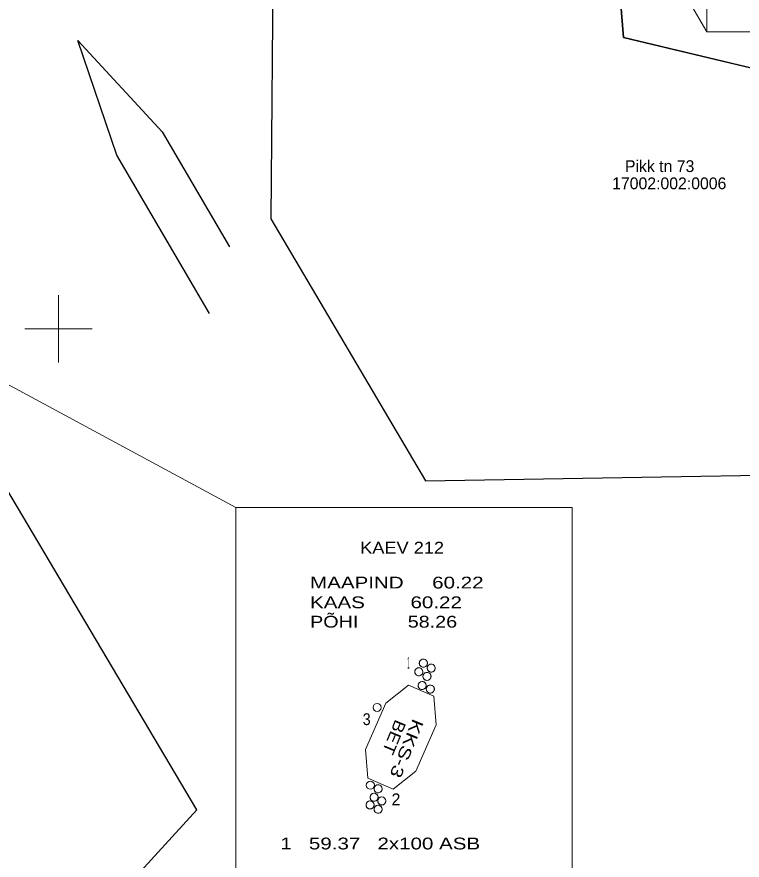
# Model space of a CAD drawing. Extents: x 641153 to 657566, y 6456701 to 6475528.
# Drawn here: x 641547.53 to 641590.51, y 6457268.5 to 6457318.49 of the extents above; entities that cross this region are included whole.
import ezdxf

# ---------------------------------------------------------------- set-up
doc = ezdxf.new("R2010")
doc.units = 0
doc.header["$LTSCALE"] = 0.28
for name, color, linetype, lineweight in [('30', 7, 'Continuous', 25), ('40', 7, 'Continuous', 25), ('61', 7, 'Continuous', 13), ('63', 7, 'Continuous', 13)]:
    doc.layers.add(name, color=color, linetype=linetype, lineweight=lineweight)
doc.layers.add('58', color=7, linetype='Continuous')

msp = doc.modelspace()

# ---------------------------------------------------------------- linework, layer by layer
at = {"layer": '30'}
msp.add_lwpolyline([(641558.95, 6457300.9), (641553.46, 6457310.3), (641551.15, 6457317.08), (641556.15, 6457311.68), (641560.14, 6457304.85)], dxfattribs=at)
at = {"layer": '40'}
for points in [[(641604.8, 6457380.02), (641585.53, 6457349.32), (641582.99, 6457323.4), (641583.49, 6457317.27), (641599.49, 6457313.45), (641622.66, 6457305.43), (641618.56, 6457371.12)], [(641562.58, 6457306.51), (641571.74, 6457290.99), (641641.72, 6457292.17), (641640.73, 6457299.28), (641622.66, 6457305.43), (641599.5, 6457313.43), (641583.49, 6457317.27), (641582.99, 6457323.4), (641562.72, 6457323.01)], [(641503.96, 6457239.83), (641527.33, 6457225.34), (641538.39, 6457249.79), (641558.2, 6457271.48), (641541.6, 6457299.46), (641537.56, 6457300.39)]]:
    msp.add_lwpolyline(points, close=True, dxfattribs=at)
at = {"layer": '61'}
for p, q in [((641588.43, 6457317.6), (641566.05, 6457355.71)), ((641560.52, 6457289.4), (641535.1, 6457303.12))]:
    msp.add_line(p, q, dxfattribs=at)
for points in [[(641588.43, 6457345.09), (641608.36, 6457345.09), (641608.36, 6457317.6), (641588.43, 6457317.6)], [(641560.52, 6457289.4), (641580.44, 6457289.4), (641580.44, 6457260.92), (641560.52, 6457260.92)], [(641570.75, 6457278.86), (641572.24, 6457278.21), (641572.38, 6457276.51), (641571.18, 6457273.76), (641569.83, 6457272.71), (641568.34, 6457273.36), (641568.2, 6457275.06), (641569.4, 6457277.81)]]:
    msp.add_lwpolyline(points, close=True, dxfattribs=at)
for centre in [(641571.6234, 6457280.1726), (641571.3542, 6457279.6579), (641572.0905, 6457279.8796), (641571.8371, 6457279.3887), (641571.5521, 6457278.8454), (641572.0351, 6457278.6365), (641568.8843, 6457277.5473), (641568.48, 6457272.9357), (641568.9392, 6457272.7219), (641568.7017, 6457272.2231), (641568.4642, 6457271.7639), (641569.1609, 6457272.0014), (641568.9392, 6457271.5105)]:
    msp.add_circle(centre, 0.2391, dxfattribs=at)
for centre, start, end in [((641571.6234, 6457280.1726), 32.13739, 212.13739), ((641571.3542, 6457279.6579), 32.13739, 212.13739), ((641571.6234, 6457280.1726), 212.13739, 32.13739), ((641572.0905, 6457279.8796), 32.13739, 212.13739), ((641572.0905, 6457279.8796), 212.13739, 32.13739), ((641571.3542, 6457279.6579), 212.13739, 32.13739), ((641571.8371, 6457279.3887), 32.13739, 212.13739), ((641571.8371, 6457279.3887), 212.13739, 32.13739), ((641571.5521, 6457278.8454), 32.13739, 212.13739), ((641571.5521, 6457278.8454), 212.13739, 32.13739), ((641572.0351, 6457278.6365), 32.13739, 212.13739), ((641572.0351, 6457278.6365), 212.13739, 32.13739), ((641568.9392, 6457272.7219), 32.13739, 212.13739), ((641568.9392, 6457272.7219), 212.13739, 32.13739), ((641568.7017, 6457272.2231), 32.13739, 212.13739), ((641568.7017, 6457272.2231), 212.13739, 32.13739), ((641568.4642, 6457271.7639), 32.13739, 212.13739), ((641568.4642, 6457271.7639), 212.13739, 32.13739), ((641569.1609, 6457272.0014), 32.13739, 212.13739), ((641569.1609, 6457272.0014), 212.13739, 32.13739), ((641568.9392, 6457271.5105), 32.13739, 212.13739), ((641568.9392, 6457271.5105), 212.13739, 32.13739)]:
    msp.add_arc(centre, 0.2391, start, end, dxfattribs=at)
at = {"layer": '63'}
for p, q in [((641550, 6457302), (641550, 6457298)), ((641548, 6457300), (641552, 6457300))]:
    msp.add_line(p, q, dxfattribs=at)

# ---------------------------------------------------------------- texts
at = {"layer": '58'}
for s, p in [('Pikk tn 73', (641583.57, 6457309.29)), ('17002:002:0006', (641582.81, 6457308.27))]:
    msp.add_text(s, height=0.7, dxfattribs=at).set_placement(p)
at = {"layer": '61'}
for s, width, p in [('KAEV 212', 1.15, (641567.88, 6457286.67)), ('MAAPIND     60.22', 1.3, (641564.91, 6457284.6)), ('KAAS        60.22', 1.3, (641564.91, 6457283.43)), ('PÕHI         58.26', 1.25, (641564.91, 6457282.28)), ('1', 0.2, (641570.67, 6457279.84)), ('3', 0.9, (641568.03, 6457276.5)), ('1   59.37   2x100 ASB', 1.3, (641563.15, 6457269.13))]:
    msp.add_text(s, height=0.7, dxfattribs=dict(at, width=width)).set_placement(p)
for s, width, p in [('KKS-3', 1.35, (641571.01, 6457276.93)), ('BET', 1.15, (641569.97, 6457276.88))]:
    msp.add_text(s, height=0.7, rotation=247.453, dxfattribs=dict(at, width=width)).set_placement(p)
msp.add_text('2', height=0.7, dxfattribs=at).set_placement((641569.74, 6457271.75))

doc.saveas('drawing.dxf')
